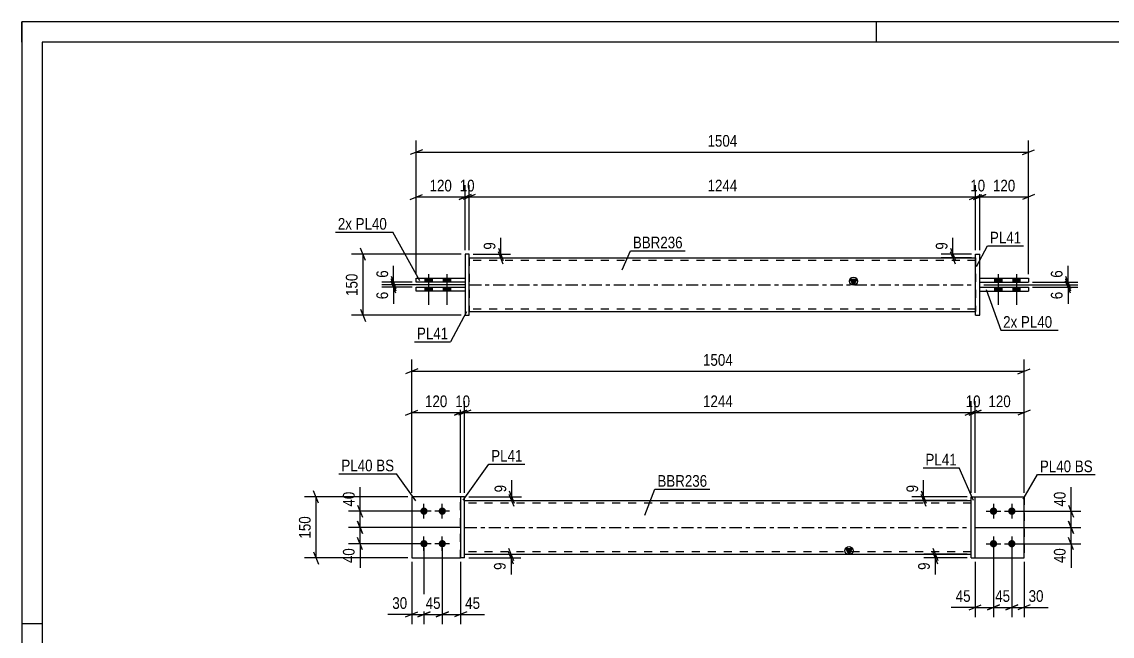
# Model space of a CAD drawing. Header units: millimetres. Extents: x 0 to 420, y 0 to 297.
# Drawn here: x 0 to 267.9, y 146 to 297 of the extents above; entities that cross this region are included whole.
import ezdxf

# ---------------------------------------------------------------- set-up
doc = ezdxf.new("R2010")
doc.units = ezdxf.units.MM
doc.linetypes.add('DXK_LINE_DOT2', pattern=[3.9198, 1.9599, -1.9599])
doc.linetypes.add('DXK_LINE_DOT3', pattern=[5.9187, 2.979, -0.9799, 0.9799, -0.9799])
doc.styles.add('Arial Narrow', font='ARIALN.TTF', dxfattribs={"height": 0.2})

# ---------------------------------------------------------------- blocks, each defined once
blk = doc.blocks.new('Unknown-581592364-1127')
at = {"color": 5, "linetype": 'Continuous'}
for p, q in [((420, 297), (0, 297)), ((0, 297), (0, 0)), ((0, 292), (0, 297)), ((210, 292), (210, 297)), ((415, 292), (5, 292)), ((5, 292), (5, 5)), ((5, 149), (0, 149))]:
    blk.add_line(p, q, dxfattribs=at)
blk = doc.blocks.new('Part-581592364-1367 - 1364')
at = {"color": 2, "linetype": 'Continuous'}
for p, q in [((233.25, 180.2), (234.25, 180.2)), ((233.25, 165.2), (233.25, 180.2)), ((234.25, 165.2), (234.25, 180.2)), ((233.25, 165.2), (233.25, 165.2)), ((233.25, 165.2), (233.25, 165.2)), ((233.25, 165.2), (234.25, 165.2)), ((233.25, 165.2), (234.25, 165.2))]:
    blk.add_line(p, q, dxfattribs=at)
at = {"color": 7, "linetype": 'DXK_LINE_DOT2'}
for p, q in [((233.25, 180.2), (234.25, 180.2)), ((234.25, 165.2), (234.25, 165.2)), ((234.25, 165.2), (234.25, 165.2))]:
    blk.add_line(p, q, dxfattribs=at)
blk = doc.blocks.new('Part-581592364-1420 - 1364')
at = {"color": 7, "linetype": 'DXK_LINE_DOT2'}
for p, q in [((107.81, 180.2), (95.81, 180.2)), ((95.81, 180.2), (95.81, 165.2)), ((107.81, 165.2), (107.81, 180.2)), ((95.81, 165.2), (107.81, 165.2))]:
    blk.add_line(p, q, dxfattribs=at)
blk = doc.blocks.new('Bolt-581592364-1378 - 1364')
at = {"linetype": 'Continuous'}
for points in [[(98.81, 175.8, -1), (98.81, 177.6, -1)], [(103.31, 175.8, -1), (103.31, 177.6, -1)], [(98.81, 167.8, -1), (98.81, 169.6, -1)], [(103.31, 167.8, -1), (103.31, 169.6, -1)]]:
    blk.add_hatch(color=1, dxfattribs=at).paths.add_polyline_path(points)
at = {"color": 1, "linetype": 'Continuous'}
for p, q in [((98.81, 174.9), (98.81, 178.5)), ((103.31, 174.9), (103.31, 178.5)), ((100.61, 176.7), (97.01, 176.7)), ((105.11, 176.7), (101.51, 176.7)), ((98.81, 166.9), (98.81, 170.5)), ((103.31, 166.9), (103.31, 170.5)), ((100.61, 168.7), (97.01, 168.7)), ((105.11, 168.7), (101.51, 168.7))]:
    blk.add_line(p, q, dxfattribs=at)
blk = doc.blocks.new('Bolt-581592364-1379 - 1364')
at = {"linetype": 'Continuous'}
for points in [[(238.75, 177.6), (238.94, 177.58), (239.12, 177.52), (239.28, 177.43), (239.42, 177.3), (239.53, 177.15), (239.61, 176.98), (239.65, 176.79), (239.65, 176.6), (239.61, 176.42), (239.53, 176.25), (239.42, 176.1), (239.28, 175.97), (239.12, 175.88), (238.94, 175.82), (238.75, 175.8), (238.56, 175.82), (238.38, 175.88), (238.22, 175.97), (238.08, 176.1), (237.97, 176.25), (237.89, 176.42), (237.86, 176.6), (237.86, 176.79), (237.89, 176.98), (237.97, 177.15), (238.08, 177.3), (238.22, 177.43), (238.38, 177.52), (238.56, 177.58)], [(243.25, 177.6), (243.44, 177.58), (243.62, 177.52), (243.78, 177.43), (243.92, 177.3), (244.03, 177.15), (244.11, 176.98), (244.15, 176.79), (244.15, 176.6), (244.11, 176.42), (244.03, 176.25), (243.92, 176.1), (243.78, 175.97), (243.62, 175.88), (243.44, 175.82), (243.25, 175.8), (243.06, 175.82), (242.88, 175.88), (242.72, 175.97), (242.58, 176.1), (242.47, 176.25), (242.39, 176.42), (242.36, 176.6), (242.36, 176.79), (242.39, 176.98), (242.47, 177.15), (242.58, 177.3), (242.72, 177.43), (242.88, 177.52), (243.06, 177.58)], [(238.75, 169.6), (238.94, 169.58), (239.12, 169.52), (239.28, 169.43), (239.42, 169.3), (239.53, 169.15), (239.61, 168.98), (239.65, 168.79), (239.65, 168.6), (239.61, 168.42), (239.53, 168.25), (239.42, 168.1), (239.28, 167.97), (239.12, 167.88), (238.94, 167.82), (238.75, 167.8), (238.56, 167.82), (238.38, 167.88), (238.22, 167.97), (238.08, 168.1), (237.97, 168.25), (237.89, 168.42), (237.86, 168.6), (237.86, 168.79), (237.89, 168.98), (237.97, 169.15), (238.08, 169.3), (238.22, 169.43), (238.38, 169.52), (238.56, 169.58)], [(243.25, 169.6), (243.44, 169.58), (243.62, 169.52), (243.78, 169.43), (243.92, 169.3), (244.03, 169.15), (244.11, 168.98), (244.15, 168.79), (244.15, 168.6), (244.11, 168.42), (244.03, 168.25), (243.92, 168.1), (243.78, 167.97), (243.62, 167.88), (243.44, 167.82), (243.25, 167.8), (243.06, 167.82), (242.88, 167.88), (242.72, 167.97), (242.58, 168.1), (242.47, 168.25), (242.39, 168.42), (242.36, 168.6), (242.36, 168.79), (242.39, 168.98), (242.47, 169.15), (242.58, 169.3), (242.72, 169.43), (242.88, 169.52), (243.06, 169.58)]]:
    blk.add_hatch(color=1, dxfattribs=at).paths.add_polyline_path(points)
at = {"color": 1, "linetype": 'Continuous'}
for p, q in [((238.75, 178.5), (238.75, 174.9)), ((243.25, 178.5), (243.25, 174.9)), ((236.95, 176.7), (240.55, 176.7)), ((241.45, 176.7), (245.05, 176.7)), ((238.75, 170.5), (238.75, 166.9)), ((243.25, 170.5), (243.25, 166.9)), ((236.95, 168.7), (240.55, 168.7)), ((241.45, 168.7), (245.05, 168.7))]:
    blk.add_line(p, q, dxfattribs=at)
blk = doc.blocks.new('Part-581592364-1405 - 1364')
at = {"color": 2, "linetype": 'Continuous'}
for p, q in [((108.81, 180.2), (107.81, 180.2)), ((107.81, 180.2), (107.81, 165.2)), ((108.81, 165.2), (108.81, 180.2)), ((108.81, 165.2), (107.81, 165.2))]:
    blk.add_line(p, q, dxfattribs=at)
blk = doc.blocks.new('Part-581592364-1425 - 1364')
at = {"color": 2, "linetype": 'Continuous'}
for p, q in [((107.81, 180.2), (95.81, 180.2)), ((95.81, 180.2), (95.81, 165.2)), ((95.81, 165.2), (107.81, 165.2))]:
    blk.add_line(p, q, dxfattribs=at)
at = {"color": 7, "linetype": 'DXK_LINE_DOT2'}
blk.add_line((107.81, 165.2), (107.81, 180.2), dxfattribs=at)
blk = doc.blocks.new('Part-581592364-1440 - 1364')
at = {"linetype": 'Continuous'}
blk.add_hatch(color=2, dxfattribs=at).paths.add_polyline_path([(203.25, 166.1), (202.45, 167.5), (204.05, 167.5)])
at = {"color": 2, "linetype": 'Continuous'}
for p, q in [((108.81, 179.3), (233.25, 179.3)), ((203.25, 166.1), (202.45, 167.5)), ((202.45, 167.5), (204.05, 167.5)), ((204.05, 167.5), (203.25, 166.1)), ((108.81, 166.1), (233.25, 166.1))]:
    blk.add_line(p, q, dxfattribs=at)
at = {"color": 7, "linetype": 'DXK_LINE_DOT2'}
for p, q in [((108.81, 166.1), (108.81, 179.3)), ((233.25, 178.7), (108.81, 178.7)), ((233.25, 166.1), (233.25, 179.3)), ((233.25, 166.7), (108.81, 166.7))]:
    blk.add_line(p, q, dxfattribs=at)
at = {"color": 7, "linetype": 'DXK_LINE_DOT3'}
blk.add_line((108.81, 172.7), (233.25, 172.7), dxfattribs=at)
at = {"color": 2, "linetype": 'Continuous'}
blk.add_circle((203.25, 167), 1, dxfattribs=at)
blk = doc.blocks.new('Part-581592364-1445 - 1364')
at = {"color": 2, "linetype": 'Continuous'}
for p, q in [((234.25, 180.2), (246.25, 180.2)), ((246.25, 180.2), (246.25, 180.2)), ((246.25, 165.2), (246.25, 180.2)), ((234.25, 165.2), (246.25, 165.2))]:
    blk.add_line(p, q, dxfattribs=at)
at = {"color": 7, "linetype": 'DXK_LINE_DOT2'}
for p, q in [((234.25, 180.2), (246.25, 180.2)), ((234.25, 165.2), (234.25, 180.2)), ((234.25, 165.2), (234.25, 165.2)), ((234.25, 165.2), (246.25, 165.2))]:
    blk.add_line(p, q, dxfattribs=at)
blk = doc.blocks.new('Part-581592364-1450 - 1364')
at = {"color": 7, "linetype": 'DXK_LINE_DOT2'}
for p, q in [((234.25, 180.2), (246.25, 180.2)), ((234.25, 165.2), (234.25, 180.2)), ((234.25, 180.2), (246.25, 180.2)), ((246.25, 180.2), (246.25, 180.2)), ((246.25, 180.2), (246.25, 165.2)), ((234.25, 165.2), (234.25, 165.2)), ((234.25, 165.2), (246.25, 165.2)), ((234.25, 165.2), (246.25, 165.2))]:
    blk.add_line(p, q, dxfattribs=at)
blk = doc.blocks.new('Part-581592364-1793 - 1767')
at = {"color": 2, "linetype": 'Continuous'}
for p, q in [((96.93, 231.75), (108.93, 231.75)), ((96.93, 230.75), (96.93, 231.75)), ((108.93, 230.75), (96.93, 230.75)), ((108.93, 231.75), (108.93, 230.75))]:
    blk.add_line(p, q, dxfattribs=at)
blk = doc.blocks.new('Part-581592364-1778 - 1767')
at = {"color": 2, "linetype": 'Continuous'}
for p, q in [((235.36, 231.75), (247.36, 231.75)), ((235.36, 230.75), (235.36, 231.75)), ((235.36, 230.75), (247.36, 230.75)), ((235.36, 230.75), (247.36, 230.75)), ((247.36, 231.75), (247.36, 230.75))]:
    blk.add_line(p, q, dxfattribs=at)
at = {"color": 7, "linetype": 'DXK_LINE_DOT2'}
for p, q in [((235.36, 231.75), (247.36, 231.75)), ((235.36, 230.75), (235.36, 230.75))]:
    blk.add_line(p, q, dxfattribs=at)
blk = doc.blocks.new('Part-581592364-1798 - 1767')
at = {"color": 2, "linetype": 'Continuous'}
for p, q in [((96.93, 233.95), (108.93, 233.95)), ((96.93, 232.95), (96.93, 233.95)), ((108.93, 233.95), (108.93, 232.95)), ((108.93, 232.95), (96.93, 232.95))]:
    blk.add_line(p, q, dxfattribs=at)
blk = doc.blocks.new('Part-581592364-1773 - 1767')
at = {"linetype": 'Continuous'}
blk.add_hatch(color=2, dxfattribs=at).paths.add_polyline_path([(204.36, 232.35), (203.56, 233.75), (205.16, 233.75)])
at = {"color": 2, "linetype": 'Continuous'}
for p, q in [((109.93, 238.95), (234.36, 238.95)), ((204.36, 232.35), (203.56, 233.75)), ((203.56, 233.75), (205.16, 233.75)), ((205.16, 233.75), (204.36, 232.35)), ((109.93, 225.75), (234.36, 225.75))]:
    blk.add_line(p, q, dxfattribs=at)
at = {"color": 7, "linetype": 'DXK_LINE_DOT2'}
for p, q in [((109.93, 238.95), (109.93, 225.75)), ((234.36, 238.95), (234.36, 225.75)), ((234.36, 238.35), (109.93, 238.35)), ((234.36, 226.35), (109.93, 226.35))]:
    blk.add_line(p, q, dxfattribs=at)
at = {"color": 7, "linetype": 'DXK_LINE_DOT3'}
blk.add_line((109.93, 232.35), (234.36, 232.35), dxfattribs=at)
at = {"color": 2, "linetype": 'Continuous'}
blk.add_circle((204.36, 233.25), 1, dxfattribs=at)
blk = doc.blocks.new('Part-581592364-1783 - 1767')
at = {"color": 2, "linetype": 'Continuous'}
for p, q in [((235.36, 233.95), (247.36, 233.95)), ((235.36, 232.95), (235.36, 233.95)), ((247.36, 233.95), (247.36, 232.95)), ((235.36, 232.95), (247.36, 232.95)), ((235.36, 232.95), (247.36, 232.95))]:
    blk.add_line(p, q, dxfattribs=at)
at = {"color": 7, "linetype": 'DXK_LINE_DOT2'}
for p, q in [((235.36, 233.95), (247.36, 233.95)), ((235.36, 232.95), (235.36, 232.95))]:
    blk.add_line(p, q, dxfattribs=at)
blk = doc.blocks.new('Part-581592364-1799 - 1767')
at = {"color": 2, "linetype": 'Continuous'}
for p, q in [((109.93, 239.85), (108.93, 239.85)), ((108.93, 239.85), (108.93, 224.85)), ((109.93, 224.85), (109.93, 239.85)), ((108.93, 224.85), (109.93, 224.85))]:
    blk.add_line(p, q, dxfattribs=at)
blk = doc.blocks.new('Part-581592364-1788 - 1767')
at = {"color": 2, "linetype": 'Continuous'}
for p, q in [((234.36, 224.85), (234.36, 239.85)), ((234.36, 239.85), (235.36, 239.85)), ((235.36, 224.85), (235.36, 239.85)), ((234.36, 224.85), (235.36, 224.85)), ((234.36, 224.85), (234.36, 224.85)), ((234.36, 224.85), (234.36, 224.85)), ((234.36, 224.85), (235.36, 224.85)), ((235.36, 224.85), (235.36, 224.85)), ((235.36, 224.85), (235.36, 224.85))]:
    blk.add_line(p, q, dxfattribs=at)
at = {"color": 7, "linetype": 'DXK_LINE_DOT2'}
for q in [(234.36, 239.85), (235.36, 239.85)]:
    blk.add_line((234.36, 239.85), q, dxfattribs=at)
blk = doc.blocks.new('Bolt-581592364-1800 - 1767')
at = {"linetype": 'Continuous'}
for points in [[(240.76, 233.95), (238.96, 233.95), (238.96, 232.95), (240.76, 232.95)], [(240.76, 233.95), (238.96, 233.95), (238.96, 232.95), (240.76, 232.95)], [(245.26, 233.95), (243.46, 233.95), (243.46, 232.95), (245.26, 232.95)], [(245.26, 233.95), (243.46, 233.95), (243.46, 232.95), (245.26, 232.95)], [(240.76, 231.75), (238.96, 231.75), (238.96, 230.75), (240.76, 230.75)], [(240.76, 231.75), (238.96, 231.75), (238.96, 230.75), (240.76, 230.75)], [(245.26, 231.75), (243.46, 231.75), (243.46, 230.75), (245.26, 230.75)], [(245.26, 231.75), (243.46, 231.75), (243.46, 230.75), (245.26, 230.75)]]:
    blk.add_hatch(color=1, dxfattribs=at).paths.add_polyline_path(points)
at = {"color": 1, "linetype": 'Continuous'}
for p, q in [((238.96, 233.95), (238.96, 232.95)), ((238.96, 233.95), (238.96, 232.95)), ((239.86, 234.95), (239.86, 227.45)), ((239.86, 234.95), (239.86, 227.45)), ((240.76, 233.95), (240.76, 232.95)), ((240.76, 233.95), (240.76, 232.95)), ((243.46, 233.95), (243.46, 232.95)), ((243.46, 233.95), (243.46, 232.95)), ((244.36, 234.95), (244.36, 227.45)), ((244.36, 234.95), (244.36, 227.45)), ((245.26, 233.95), (245.26, 232.95)), ((245.26, 233.95), (245.26, 232.95)), ((238.96, 231.75), (238.96, 230.75)), ((238.96, 231.75), (238.96, 230.75)), ((240.76, 231.75), (240.76, 230.75)), ((240.76, 231.75), (240.76, 230.75)), ((243.46, 231.75), (243.46, 230.75)), ((243.46, 231.75), (243.46, 230.75)), ((245.26, 231.75), (245.26, 230.75)), ((245.26, 231.75), (245.26, 230.75))]:
    blk.add_line(p, q, dxfattribs=at)
blk = doc.blocks.new('Bolt-581592364-1801 - 1767')
at = {"linetype": 'Continuous'}
for points in [[(99.03, 232.95), (100.83, 232.95), (100.83, 233.95), (99.03, 233.95)], [(99.03, 232.95), (100.83, 232.95), (100.83, 233.95), (99.03, 233.95)], [(103.53, 232.95), (105.33, 232.95), (105.33, 233.95), (103.53, 233.95)], [(103.53, 232.95), (105.33, 232.95), (105.33, 233.95), (103.53, 233.95)], [(99.03, 230.75), (100.83, 230.75), (100.83, 231.75), (99.03, 231.75)], [(99.03, 230.75), (100.83, 230.75), (100.83, 231.75), (99.03, 231.75)], [(103.53, 230.75), (105.33, 230.75), (105.33, 231.75), (103.53, 231.75)], [(103.53, 230.75), (105.33, 230.75), (105.33, 231.75), (103.53, 231.75)]]:
    blk.add_hatch(color=1, dxfattribs=at).paths.add_polyline_path(points)
at = {"color": 1, "linetype": 'Continuous'}
for p, q in [((99.03, 233.95), (99.03, 232.95)), ((99.03, 233.95), (99.03, 232.95)), ((99.93, 234.95), (99.93, 227.45)), ((99.93, 234.95), (99.93, 227.45)), ((100.83, 233.95), (100.83, 232.95)), ((100.83, 233.95), (100.83, 232.95)), ((103.53, 233.95), (103.53, 232.95)), ((103.53, 233.95), (103.53, 232.95)), ((104.43, 234.95), (104.43, 227.45)), ((104.43, 234.95), (104.43, 227.45)), ((105.33, 233.95), (105.33, 232.95)), ((105.33, 233.95), (105.33, 232.95)), ((99.03, 231.75), (99.03, 230.75)), ((99.03, 231.75), (99.03, 230.75)), ((100.83, 231.75), (100.83, 230.75)), ((100.83, 231.75), (100.83, 230.75)), ((103.53, 231.75), (103.53, 230.75)), ((103.53, 231.75), (103.53, 230.75)), ((105.33, 231.75), (105.33, 230.75)), ((105.33, 231.75), (105.33, 230.75))]:
    blk.add_line(p, q, dxfattribs=at)
blk = doc.blocks.new('StraightDimension-581592364-1609 - 1364')
at = {"color": 7, "linetype": 'Continuous'}
for p, q in [((82.52, 174.2), (83.72, 171.2)), ((107.81, 172.7), (80.27, 172.7)), ((83.12, 168.7), (83.12, 172.7)), ((83.72, 167.2), (82.52, 170.2)), ((97.81, 168.7), (80.27, 168.7))]:
    blk.add_line(p, q, dxfattribs=at)
at = {"color": 0}
blk.add_wipeout([(82.37, 168.17), (78.17, 168.17), (78.17, 163.32), (82.37, 163.32)], dxfattribs=at)
at = {"color": 7, "linetype": 'Continuous'}
blk.add_line((83.12, 168.7), (83.12, 162.79), dxfattribs=at)
blk.add_line((83.12, 168.7), (83.12, 162.79), dxfattribs=at)
at = {"color": 3, "style": 'Arial Narrow'}
blk.add_text('40', height=2.863, rotation=90.0002, dxfattribs=at).set_placement((81.77, 163.92))
blk = doc.blocks.new('StraightDimension-581592364-1665 - 1364')
at = {"color": 7, "linetype": 'Continuous'}
for p, q in [((238.75, 167.7), (238.75, 150.65)), ((243.25, 167.7), (243.25, 150.65)), ((237.25, 152.45), (240.25, 153.65)), ((238.75, 153.05), (243.25, 153.05)), ((244.75, 153.65), (241.75, 152.45))]:
    blk.add_line(p, q, dxfattribs=at)
at = {"color": 0}
blk.add_wipeout([(243.43, 153.8), (243.43, 158), (238.57, 158), (238.57, 153.8)], dxfattribs=at)
at = {"color": 3, "style": 'Arial Narrow'}
blk.add_text('45', height=2.863, dxfattribs=at).set_placement((239.17, 154.4))
blk = doc.blocks.new('StraightDimension-581592364-1505 - 1364')
at = {"color": 7, "linetype": 'Continuous'}
for p, q in [((233.25, 181.2), (233.25, 203.77)), ((234.25, 181.2), (234.25, 203.77)), ((231.75, 200.32), (234.75, 201.52)), ((235.75, 201.52), (232.75, 200.32)), ((233.25, 200.92), (234.25, 200.92))]:
    blk.add_line(p, q, dxfattribs=at)
at = {"color": 0}
blk.add_wipeout([(236.18, 201.67), (236.18, 205.87), (231.32, 205.87), (231.32, 201.67)], dxfattribs=at)
at = {"color": 3, "style": 'Arial Narrow'}
blk.add_text('10', height=2.863, dxfattribs=at).set_placement((231.92, 202.27))
blk = doc.blocks.new('StraightDimension-581592364-1703 - 1364')
at = {"color": 7, "linetype": 'Continuous'}
for p, q in [((257.21, 178.2), (258.41, 175.2)), ((244.25, 176.7), (260.21, 176.7)), ((258.41, 171.2), (257.21, 174.2)), ((257.81, 172.7), (257.81, 176.7)), ((234.25, 172.7), (260.21, 172.7))]:
    blk.add_line(p, q, dxfattribs=at)
at = {"color": 0}
blk.add_wipeout([(257.06, 182.08), (252.86, 182.08), (252.86, 177.22), (257.06, 177.22)], dxfattribs=at)
at = {"color": 7, "linetype": 'Continuous'}
blk.add_line((257.81, 176.7), (257.81, 182.6), dxfattribs=at)
blk.add_line((257.81, 176.7), (257.81, 182.6), dxfattribs=at)
at = {"color": 3, "style": 'Arial Narrow'}
blk.add_text('40', height=2.863, rotation=90.0002, dxfattribs=at).set_placement((256.46, 177.82))
blk = doc.blocks.new('StraightDimension-581592364-1600 - 1364')
at = {"color": 7, "linetype": 'Continuous'}
for p, q in [((109.81, 180.2), (122.77, 180.2)), ((119.77, 181.7), (120.97, 178.7)), ((120.97, 177.8), (119.77, 180.8)), ((120.37, 179.3), (120.37, 180.2)), ((109.81, 179.3), (122.77, 179.3))]:
    blk.add_line(p, q, dxfattribs=at)
at = {"color": 0}
blk.add_wipeout([(119.62, 183.75), (115.42, 183.75), (115.42, 180.72), (119.62, 180.72)], dxfattribs=at)
at = {"color": 7, "linetype": 'Continuous'}
blk.add_line((120.37, 180.2), (120.37, 184.28), dxfattribs=at)
blk.add_line((120.37, 180.2), (120.37, 184.28), dxfattribs=at)
at = {"color": 3, "style": 'Arial Narrow'}
blk.add_text('9', height=2.86, rotation=90.0002, dxfattribs=at).set_placement((119.02, 181.32))
blk = doc.blocks.new('StraightDimension-581592364-1649 - 1364')
at = {"color": 7, "linetype": 'Continuous'}
for p, q in [((238.75, 167.7), (238.75, 150.65)), ((234.25, 164.2), (234.25, 150.65)), ((232.75, 152.45), (235.75, 153.65)), ((234.25, 153.05), (238.75, 153.05)), ((240.25, 153.65), (237.25, 152.45))]:
    blk.add_line(p, q, dxfattribs=at)
at = {"color": 0}
blk.add_wipeout([(233.73, 153.8), (233.73, 158), (228.87, 158), (228.87, 153.8)], dxfattribs=at)
at = {"color": 7, "linetype": 'Continuous'}
blk.add_line((234.25, 153.05), (228.34, 153.05), dxfattribs=at)
blk.add_line((234.25, 153.05), (228.34, 153.05), dxfattribs=at)
at = {"color": 3, "style": 'Arial Narrow'}
blk.add_text('45', height=2.863, dxfattribs=at).set_placement((229.47, 154.4))
blk = doc.blocks.new('StraightDimension-581592364-1560 - 1364')
at = {"color": 7, "linetype": 'Continuous'}
for p, q in [((98.81, 167.7), (98.81, 148.92)), ((95.81, 164.2), (95.81, 148.92)), ((94.31, 150.72), (97.31, 151.92)), ((95.81, 151.32), (98.81, 151.32)), ((100.31, 151.92), (97.31, 150.72))]:
    blk.add_line(p, q, dxfattribs=at)
at = {"color": 0}
blk.add_wipeout([(95.29, 152.07), (95.29, 156.27), (90.43, 156.27), (90.43, 152.07)], dxfattribs=at)
at = {"color": 7, "linetype": 'Continuous'}
blk.add_line((95.81, 151.32), (89.91, 151.32), dxfattribs=at)
blk.add_line((95.81, 151.32), (89.91, 151.32), dxfattribs=at)
at = {"color": 3, "style": 'Arial Narrow'}
blk.add_text('30', height=2.863, dxfattribs=at).set_placement((91.03, 152.67))
blk = doc.blocks.new('StraightDimension-581592364-1570 - 1364')
at = {"color": 7, "linetype": 'Continuous'}
for p, q in [((98.81, 167.7), (98.81, 148.92)), ((103.31, 167.7), (103.31, 148.92)), ((97.31, 150.72), (100.31, 151.92)), ((98.81, 151.32), (103.31, 151.32)), ((104.81, 151.92), (101.81, 150.72))]:
    blk.add_line(p, q, dxfattribs=at)
at = {"color": 0}
blk.add_wipeout([(103.49, 152.07), (103.49, 156.27), (98.64, 156.27), (98.64, 152.07)], dxfattribs=at)
at = {"color": 3, "style": 'Arial Narrow'}
blk.add_text('45', height=2.863, dxfattribs=at).set_placement((99.24, 152.67))
blk = doc.blocks.new('StraightDimension-581592364-1452 - 1364')
at = {"color": 7, "linetype": 'Continuous'}
for p, q in [((95.81, 181.2), (95.81, 203.77)), ((107.81, 181.2), (107.81, 203.77)), ((94.31, 200.32), (97.31, 201.52)), ((109.31, 201.52), (106.31, 200.32)), ((95.81, 200.92), (107.81, 200.92))]:
    blk.add_line(p, q, dxfattribs=at)
at = {"color": 0}
blk.add_wipeout([(105.16, 201.67), (105.16, 205.87), (98.47, 205.87), (98.47, 201.67)], dxfattribs=at)
at = {"color": 3, "style": 'Arial Narrow'}
blk.add_text('120', height=2.863, dxfattribs=at).set_placement((99.07, 202.27))
blk = doc.blocks.new('StraightDimension-581592364-1730 - 1364')
at = {"color": 7, "linetype": 'Continuous'}
for p, q in [((232.25, 180.2), (218.72, 180.2)), ((220.97, 181.7), (222.17, 178.7)), ((222.17, 177.8), (220.97, 180.8)), ((221.57, 179.3), (221.57, 180.2)), ((232.25, 179.3), (218.72, 179.3))]:
    blk.add_line(p, q, dxfattribs=at)
at = {"color": 0}
blk.add_wipeout([(220.82, 183.75), (216.62, 183.75), (216.62, 180.72), (220.82, 180.72)], dxfattribs=at)
at = {"color": 7, "linetype": 'Continuous'}
blk.add_line((221.57, 180.2), (221.57, 184.28), dxfattribs=at)
blk.add_line((221.57, 180.2), (221.57, 184.28), dxfattribs=at)
at = {"color": 3, "style": 'Arial Narrow'}
blk.add_text('9', height=2.86, rotation=90.0002, dxfattribs=at).set_placement((220.22, 181.32))
blk = doc.blocks.new('StraightDimension-581592364-1479 - 1364')
at = {"color": 7, "linetype": 'Continuous'}
for p, q in [((107.81, 181.2), (107.81, 203.77)), ((108.81, 181.2), (108.81, 203.77)), ((106.31, 200.32), (109.31, 201.52)), ((110.31, 201.52), (107.31, 200.32)), ((107.81, 200.92), (108.81, 200.92))]:
    blk.add_line(p, q, dxfattribs=at)
at = {"color": 0}
blk.add_wipeout([(110.74, 201.67), (110.74, 205.87), (105.89, 205.87), (105.89, 201.67)], dxfattribs=at)
at = {"color": 3, "style": 'Arial Narrow'}
blk.add_text('10', height=2.863, dxfattribs=at).set_placement((106.49, 202.27))
blk = doc.blocks.new('StraightDimension-581592364-1577 - 1364')
at = {"color": 7, "linetype": 'Continuous'}
for p, q in [((103.31, 167.7), (103.31, 148.92)), ((107.81, 164.2), (107.81, 148.92)), ((101.81, 150.72), (104.81, 151.92)), ((103.31, 151.32), (107.81, 151.32)), ((109.31, 151.92), (106.31, 150.72))]:
    blk.add_line(p, q, dxfattribs=at)
at = {"color": 0}
blk.add_wipeout([(113.2, 152.07), (113.2, 156.27), (108.34, 156.27), (108.34, 152.07)], dxfattribs=at)
at = {"color": 7, "linetype": 'Continuous'}
blk.add_line((107.81, 151.32), (113.72, 151.32), dxfattribs=at)
blk.add_line((107.81, 151.32), (113.72, 151.32), dxfattribs=at)
at = {"color": 3, "style": 'Arial Narrow'}
blk.add_text('45', height=2.863, dxfattribs=at).set_placement((108.94, 152.67))
blk = doc.blocks.new('StraightDimension-581592364-1496 - 1364')
at = {"color": 7, "linetype": 'Continuous'}
for p, q in [((108.81, 181.2), (108.81, 203.77)), ((233.25, 181.2), (233.25, 203.77)), ((110.31, 201.52), (107.31, 200.32)), ((231.75, 200.32), (234.75, 201.52)), ((108.81, 200.92), (233.25, 200.92))]:
    blk.add_line(p, q, dxfattribs=at)
at = {"color": 0}
blk.add_wipeout([(175.29, 201.67), (175.29, 205.87), (166.78, 205.87), (166.78, 201.67)], dxfattribs=at)
at = {"color": 3, "style": 'Arial Narrow'}
blk.add_text('1244', height=2.863, dxfattribs=at).set_placement((167.38, 202.27))
blk = doc.blocks.new('StraightDimension-581592364-1523 - 1364')
at = {"color": 7, "linetype": 'Continuous'}
for p, q in [((234.25, 181.2), (234.25, 203.77)), ((246.25, 181.2), (246.25, 203.77)), ((232.75, 200.32), (235.75, 201.52)), ((247.75, 201.52), (244.75, 200.32)), ((234.25, 200.92), (246.25, 200.92))]:
    blk.add_line(p, q, dxfattribs=at)
at = {"color": 0}
blk.add_wipeout([(243.59, 201.67), (243.59, 205.87), (236.91, 205.87), (236.91, 201.67)], dxfattribs=at)
at = {"color": 3, "style": 'Arial Narrow'}
blk.add_text('120', height=2.863, dxfattribs=at).set_placement((237.51, 202.27))
blk = doc.blocks.new('StraightDimension-581592364-1546 - 1364')
at = {"color": 7, "linetype": 'Continuous'}
for p, q in [((97.31, 211.69), (94.31, 210.49)), ((95.81, 181.2), (95.81, 213.94)), ((244.75, 210.49), (247.75, 211.69)), ((246.25, 181.2), (246.25, 213.94)), ((95.81, 211.09), (246.25, 211.09))]:
    blk.add_line(p, q, dxfattribs=at)
at = {"color": 0}
blk.add_wipeout([(175.29, 211.84), (175.29, 216.04), (166.78, 216.04), (166.78, 211.84)], dxfattribs=at)
at = {"color": 3, "style": 'Arial Narrow'}
blk.add_text('1504', height=2.863, dxfattribs=at).set_placement((167.38, 212.44))
blk = doc.blocks.new('StraightDimension-581592364-1591 - 1364')
at = {"color": 7, "linetype": 'Continuous'}
for p, q in [((119.62, 167.6), (120.82, 164.6)), ((120.82, 163.7), (119.62, 166.7)), ((109.81, 166.1), (122.62, 166.1)), ((109.81, 165.2), (122.62, 165.2)), ((120.22, 165.2), (120.22, 166.1))]:
    blk.add_line(p, q, dxfattribs=at)
at = {"color": 0}
blk.add_wipeout([(119.47, 164.67), (115.27, 164.67), (115.27, 161.65), (119.47, 161.65)], dxfattribs=at)
at = {"color": 7, "linetype": 'Continuous'}
blk.add_line((120.22, 165.2), (120.22, 161.12), dxfattribs=at)
blk.add_line((120.22, 165.2), (120.22, 161.12), dxfattribs=at)
at = {"color": 3, "style": 'Arial Narrow'}
blk.add_text('9', height=2.86, rotation=90.0002, dxfattribs=at).set_placement((118.87, 162.25))
blk = doc.blocks.new('StraightDimension-581592364-1626 - 1364')
at = {"color": 7, "linetype": 'Continuous'}
for p, q in [((82.52, 178.2), (83.72, 175.2)), ((97.81, 176.7), (80.27, 176.7)), ((83.72, 171.2), (82.52, 174.2)), ((83.12, 172.7), (83.12, 176.7)), ((107.81, 172.7), (80.27, 172.7))]:
    blk.add_line(p, q, dxfattribs=at)
at = {"color": 0}
blk.add_wipeout([(82.37, 182.08), (78.17, 182.08), (78.17, 177.22), (82.37, 177.22)], dxfattribs=at)
at = {"color": 7, "linetype": 'Continuous'}
blk.add_line((83.12, 176.7), (83.12, 182.6), dxfattribs=at)
blk.add_line((83.12, 176.7), (83.12, 182.6), dxfattribs=at)
at = {"color": 3, "style": 'Arial Narrow'}
blk.add_text('40', height=2.863, rotation=90.0002, dxfattribs=at).set_placement((81.77, 177.82))
blk = doc.blocks.new('StraightDimension-581592364-1640 - 1364')
at = {"color": 7, "linetype": 'Continuous'}
for p, q in [((223.85, 167.6), (225.05, 164.6)), ((225.05, 163.7), (223.85, 166.7)), ((232.25, 166.1), (221.6, 166.1)), ((232.25, 165.2), (221.6, 165.2)), ((224.45, 165.2), (224.45, 166.1))]:
    blk.add_line(p, q, dxfattribs=at)
at = {"color": 0}
blk.add_wipeout([(223.7, 164.67), (219.5, 164.67), (219.5, 161.65), (223.7, 161.65)], dxfattribs=at)
at = {"color": 7, "linetype": 'Continuous'}
blk.add_line((224.45, 165.2), (224.45, 161.12), dxfattribs=at)
blk.add_line((224.45, 165.2), (224.45, 161.12), dxfattribs=at)
at = {"color": 3, "style": 'Arial Narrow'}
blk.add_text('9', height=2.86, rotation=90.0002, dxfattribs=at).set_placement((223.1, 162.25))
blk = doc.blocks.new('StraightDimension-581592364-1675 - 1364')
at = {"color": 7, "linetype": 'Continuous'}
for p, q in [((243.25, 167.7), (243.25, 150.65)), ((246.25, 164.2), (246.25, 150.65)), ((241.75, 152.45), (244.75, 153.65)), ((243.25, 153.05), (246.25, 153.05)), ((247.75, 153.65), (244.75, 152.45))]:
    blk.add_line(p, q, dxfattribs=at)
at = {"color": 0}
blk.add_wipeout([(251.63, 153.8), (251.63, 158), (246.78, 158), (246.78, 153.8)], dxfattribs=at)
at = {"color": 7, "linetype": 'Continuous'}
blk.add_line((246.25, 153.05), (252.16, 153.05), dxfattribs=at)
blk.add_line((246.25, 153.05), (252.16, 153.05), dxfattribs=at)
at = {"color": 3, "style": 'Arial Narrow'}
blk.add_text('30', height=2.863, dxfattribs=at).set_placement((247.38, 154.4))
blk = doc.blocks.new('StraightDimension-581592364-1689 - 1364')
at = {"color": 7, "linetype": 'Continuous'}
for p, q in [((94.81, 180.2), (69.46, 180.2)), ((72.91, 178.7), (71.71, 181.7)), ((72.31, 165.2), (72.31, 180.2)), ((71.71, 166.7), (72.91, 163.7)), ((94.81, 165.2), (69.46, 165.2))]:
    blk.add_line(p, q, dxfattribs=at)
at = {"color": 0}
blk.add_wipeout([(71.56, 176.04), (67.36, 176.04), (67.36, 169.36), (71.56, 169.36)], dxfattribs=at)
at = {"color": 3, "style": 'Arial Narrow'}
blk.add_text('150', height=2.863, rotation=90.0002, dxfattribs=at).set_placement((70.96, 169.96))
blk = doc.blocks.new('StraightDimension-581592364-1716 - 1364')
at = {"color": 7, "linetype": 'Continuous'}
for p, q in [((257.21, 174.2), (258.41, 171.2)), ((234.25, 172.7), (260.21, 172.7)), ((257.81, 168.7), (257.81, 172.7)), ((258.41, 167.2), (257.21, 170.2)), ((244.25, 168.7), (260.21, 168.7))]:
    blk.add_line(p, q, dxfattribs=at)
at = {"color": 0}
blk.add_wipeout([(257.06, 168.17), (252.86, 168.17), (252.86, 163.32), (257.06, 163.32)], dxfattribs=at)
at = {"color": 7, "linetype": 'Continuous'}
blk.add_line((257.81, 168.7), (257.81, 162.79), dxfattribs=at)
blk.add_line((257.81, 168.7), (257.81, 162.79), dxfattribs=at)
at = {"color": 3, "style": 'Arial Narrow'}
blk.add_text('40', height=2.863, rotation=90.0002, dxfattribs=at).set_placement((256.46, 163.92))
blk = doc.blocks.new('StraightDimension-581592364-1890 - 1767')
at = {"color": 7, "linetype": 'Continuous'}
for p, q in [((233.86, 253.35), (236.86, 254.55)), ((235.36, 240.85), (235.36, 256.8)), ((248.86, 254.55), (245.86, 253.35)), ((247.36, 234.95), (247.36, 256.8)), ((235.36, 253.95), (247.36, 253.95))]:
    blk.add_line(p, q, dxfattribs=at)
at = {"color": 0}
blk.add_wipeout([(244.71, 254.7), (244.71, 258.9), (238.02, 258.9), (238.02, 254.7)], dxfattribs=at)
at = {"color": 3, "style": 'Arial Narrow'}
blk.add_text('120', height=2.863, dxfattribs=at).set_placement((238.62, 255.3))
blk = doc.blocks.new('StraightDimension-581592364-1851 - 1767')
at = {"color": 7, "linetype": 'Continuous'}
for p, q in [((90.74, 234.45), (91.94, 231.45)), ((91.94, 230.85), (90.74, 233.85)), ((95.93, 232.95), (88.49, 232.95)), ((108.93, 232.35), (88.49, 232.35)), ((91.34, 232.35), (91.34, 232.95))]:
    blk.add_line(p, q, dxfattribs=at)
at = {"color": 0}
blk.add_wipeout([(90.59, 236.51), (86.39, 236.51), (86.39, 233.48), (90.59, 233.48)], dxfattribs=at)
at = {"color": 7, "linetype": 'Continuous'}
blk.add_line((91.34, 232.95), (91.34, 237.03), dxfattribs=at)
blk.add_line((91.34, 232.95), (91.34, 237.03), dxfattribs=at)
at = {"color": 3, "style": 'Arial Narrow'}
blk.add_text('6', height=2.86, rotation=90.0002, dxfattribs=at).set_placement((89.99, 234.08))
blk = doc.blocks.new('StraightDimension-581592364-1930 - 1767')
at = {"color": 7, "linetype": 'Continuous'}
for p, q in [((107.43, 253.35), (110.43, 254.55)), ((111.43, 254.55), (108.43, 253.35)), ((108.93, 240.85), (108.93, 256.8)), ((109.93, 240.85), (109.93, 256.8)), ((108.93, 253.95), (109.93, 253.95))]:
    blk.add_line(p, q, dxfattribs=at)
at = {"color": 0}
blk.add_wipeout([(111.86, 254.7), (111.86, 258.9), (107, 258.9), (107, 254.7)], dxfattribs=at)
at = {"color": 3, "style": 'Arial Narrow'}
blk.add_text('10', height=2.863, dxfattribs=at).set_placement((107.6, 255.3))
blk = doc.blocks.new('StraightDimension-581592364-1941 - 1767')
at = {"color": 7, "linetype": 'Continuous'}
for p, q in [((98.43, 265.55), (95.43, 264.35)), ((96.93, 234.95), (96.93, 267.8)), ((245.86, 264.35), (248.86, 265.55)), ((247.36, 234.95), (247.36, 267.8)), ((96.93, 264.95), (247.36, 264.95))]:
    blk.add_line(p, q, dxfattribs=at)
at = {"color": 0}
blk.add_wipeout([(176.4, 265.7), (176.4, 269.9), (167.89, 269.9), (167.89, 265.7)], dxfattribs=at)
at = {"color": 3, "style": 'Arial Narrow'}
blk.add_text('1504', height=2.863, dxfattribs=at).set_placement((168.49, 266.3))
blk = doc.blocks.new('StraightDimension-581592364-1805 - 1767')
at = {"color": 7, "linetype": 'Continuous'}
for p, q in [((228.18, 241.35), (229.38, 238.35)), ((233.36, 239.85), (225.93, 239.85)), ((233.36, 238.95), (225.93, 238.95)), ((229.38, 237.45), (228.18, 240.45)), ((228.78, 238.95), (228.78, 239.85))]:
    blk.add_line(p, q, dxfattribs=at)
at = {"color": 0}
blk.add_wipeout([(228.03, 243.41), (223.83, 243.41), (223.83, 240.38), (228.03, 240.38)], dxfattribs=at)
at = {"color": 7, "linetype": 'Continuous'}
blk.add_line((228.78, 239.85), (228.78, 243.93), dxfattribs=at)
blk.add_line((228.78, 239.85), (228.78, 243.93), dxfattribs=at)
at = {"color": 3, "style": 'Arial Narrow'}
blk.add_text('9', height=2.86, rotation=90.0002, dxfattribs=at).set_placement((227.43, 240.98))
blk = doc.blocks.new('StraightDimension-581592364-1816 - 1767')
at = {"color": 7, "linetype": 'Continuous'}
for p, q in [((256.46, 234.45), (257.66, 231.45)), ((257.66, 230.85), (256.46, 233.85)), ((236.36, 232.35), (259.46, 232.35)), ((248.36, 232.95), (259.46, 232.95)), ((257.06, 232.35), (257.06, 232.95))]:
    blk.add_line(p, q, dxfattribs=at)
at = {"color": 0}
blk.add_wipeout([(256.31, 236.5), (252.11, 236.5), (252.11, 233.48), (256.31, 233.48)], dxfattribs=at)
at = {"color": 7, "linetype": 'Continuous'}
blk.add_line((257.06, 232.95), (257.06, 237.03), dxfattribs=at)
blk.add_line((257.06, 232.95), (257.06, 237.03), dxfattribs=at)
at = {"color": 3, "style": 'Arial Narrow'}
blk.add_text('6', height=2.86, rotation=90.0002, dxfattribs=at).set_placement((255.71, 234.08))
blk = doc.blocks.new('StraightDimension-581592364-1825 - 1767')
at = {"color": 7, "linetype": 'Continuous'}
for p, q in [((256.46, 233.85), (257.66, 230.85)), ((257.66, 230.25), (256.46, 233.25)), ((236.36, 232.35), (259.46, 232.35)), ((248.36, 231.75), (259.46, 231.75)), ((257.06, 231.75), (257.06, 232.35))]:
    blk.add_line(p, q, dxfattribs=at)
at = {"color": 0}
blk.add_wipeout([(256.31, 231.23), (252.11, 231.23), (252.11, 228.2), (256.31, 228.2)], dxfattribs=at)
at = {"color": 7, "linetype": 'Continuous'}
blk.add_line((257.06, 231.75), (257.06, 227.67), dxfattribs=at)
blk.add_line((257.06, 231.75), (257.06, 227.67), dxfattribs=at)
at = {"color": 3, "style": 'Arial Narrow'}
blk.add_text('6', height=2.86, rotation=90.0002, dxfattribs=at).set_placement((255.71, 228.8))
blk = doc.blocks.new('StraightDimension-581592364-1835 - 1767')
at = {"color": 7, "linetype": 'Continuous'}
for p, q in [((90.74, 233.85), (91.94, 230.85)), ((91.94, 230.25), (90.74, 233.25)), ((108.93, 232.35), (88.49, 232.35)), ((95.93, 231.75), (88.49, 231.75)), ((91.34, 231.75), (91.34, 232.35))]:
    blk.add_line(p, q, dxfattribs=at)
at = {"color": 0}
blk.add_wipeout([(90.59, 231.23), (86.39, 231.23), (86.39, 228.2), (90.59, 228.2)], dxfattribs=at)
at = {"color": 7, "linetype": 'Continuous'}
blk.add_line((91.34, 231.75), (91.34, 227.68), dxfattribs=at)
blk.add_line((91.34, 231.75), (91.34, 227.68), dxfattribs=at)
at = {"color": 3, "style": 'Arial Narrow'}
blk.add_text('6', height=2.86, rotation=90.0002, dxfattribs=at).set_placement((89.99, 228.8))
blk = doc.blocks.new('StraightDimension-581592364-1868 - 1767')
at = {"color": 7, "linetype": 'Continuous'}
for p, q in [((117.11, 241.35), (118.31, 238.35)), ((110.93, 239.85), (120.11, 239.85)), ((110.93, 238.95), (120.11, 238.95)), ((118.31, 237.45), (117.11, 240.45)), ((117.71, 238.95), (117.71, 239.85))]:
    blk.add_line(p, q, dxfattribs=at)
at = {"color": 0}
blk.add_wipeout([(116.96, 243.41), (112.76, 243.41), (112.76, 240.38), (116.96, 240.38)], dxfattribs=at)
at = {"color": 7, "linetype": 'Continuous'}
blk.add_line((117.71, 239.85), (117.71, 243.93), dxfattribs=at)
blk.add_line((117.71, 239.85), (117.71, 243.93), dxfattribs=at)
at = {"color": 3, "style": 'Arial Narrow'}
blk.add_text('9', height=2.86, rotation=90.0002, dxfattribs=at).set_placement((116.36, 240.98))
blk = doc.blocks.new('StraightDimension-581592364-1879 - 1767')
at = {"color": 7, "linetype": 'Continuous'}
for p, q in [((84.44, 238.35), (83.24, 241.35)), ((107.93, 239.85), (80.99, 239.85)), ((83.84, 224.85), (83.84, 239.85)), ((83.24, 226.35), (84.44, 223.35)), ((107.93, 224.85), (80.99, 224.85))]:
    blk.add_line(p, q, dxfattribs=at)
at = {"color": 0}
blk.add_wipeout([(83.09, 235.7), (78.89, 235.7), (78.89, 229.01), (83.09, 229.01)], dxfattribs=at)
at = {"color": 3, "style": 'Arial Narrow'}
blk.add_text('150', height=2.863, rotation=90.0002, dxfattribs=at).set_placement((82.49, 229.61))
blk = doc.blocks.new('StraightDimension-581592364-1900 - 1767')
at = {"color": 7, "linetype": 'Continuous'}
for p, q in [((232.86, 253.35), (235.86, 254.55)), ((236.86, 254.55), (233.86, 253.35)), ((234.36, 240.85), (234.36, 256.8)), ((235.36, 240.85), (235.36, 256.8)), ((234.36, 253.95), (235.36, 253.95))]:
    blk.add_line(p, q, dxfattribs=at)
at = {"color": 0}
blk.add_wipeout([(237.29, 254.7), (237.29, 258.9), (232.44, 258.9), (232.44, 254.7)], dxfattribs=at)
at = {"color": 3, "style": 'Arial Narrow'}
blk.add_text('10', height=2.863, dxfattribs=at).set_placement((233.04, 255.3))
blk = doc.blocks.new('StraightDimension-581592364-1910 - 1767')
at = {"color": 7, "linetype": 'Continuous'}
for p, q in [((111.43, 254.55), (108.43, 253.35)), ((109.93, 240.85), (109.93, 256.8)), ((232.86, 253.35), (235.86, 254.55)), ((234.36, 240.85), (234.36, 256.8)), ((109.93, 253.95), (234.36, 253.95))]:
    blk.add_line(p, q, dxfattribs=at)
at = {"color": 0}
blk.add_wipeout([(176.4, 254.7), (176.4, 258.9), (167.89, 258.9), (167.89, 254.7)], dxfattribs=at)
at = {"color": 3, "style": 'Arial Narrow'}
blk.add_text('1244', height=2.863, dxfattribs=at).set_placement((168.49, 255.3))
blk = doc.blocks.new('StraightDimension-581592364-1920 - 1767')
at = {"color": 7, "linetype": 'Continuous'}
for p, q in [((95.43, 253.35), (98.43, 254.55)), ((96.93, 234.95), (96.93, 256.8)), ((110.43, 254.55), (107.43, 253.35)), ((108.93, 240.85), (108.93, 256.8)), ((96.93, 253.95), (108.93, 253.95))]:
    blk.add_line(p, q, dxfattribs=at)
at = {"color": 0}
blk.add_wipeout([(106.27, 254.7), (106.27, 258.9), (99.59, 258.9), (99.59, 254.7)], dxfattribs=at)
at = {"color": 3, "style": 'Arial Narrow'}
blk.add_text('120', height=2.863, dxfattribs=at).set_placement((100.19, 255.3))
blk = doc.blocks.new('Mark-581592364-1400 - 1364')
at = {"color": 0}
blk.add_wipeout([(123.02, 188.85), (123.02, 191.85), (115.34, 191.85), (115.34, 188.85)], dxfattribs=at)
blk.add_wipeout([(123.02, 188.85), (123.02, 191.85), (115.34, 191.85), (115.34, 188.85)], dxfattribs=at)
at = {"color": 30, "linetype": 'Continuous'}
for p, q in [((108.46, 179.39), (114.74, 188.25)), ((114.74, 188.25), (123.62, 188.25))]:
    blk.add_line(p, q, dxfattribs=at)
at = {"color": 3, "style": 'Arial Narrow'}
blk.add_text('PL41', height=2.863, dxfattribs=at).set_placement((115.34, 188.85))
blk = doc.blocks.new('Mark-581592364-1436 - 1364')
at = {"color": 0}
blk.add_wipeout([(168.42, 182.7), (168.42, 185.7), (156.17, 185.7), (156.17, 182.7)], dxfattribs=at)
blk.add_wipeout([(168.42, 182.7), (168.42, 185.7), (156.17, 185.7), (156.17, 182.7)], dxfattribs=at)
at = {"color": 30, "linetype": 'Continuous'}
for p, q in [((153.06, 175.75), (155.57, 182.1)), ((155.57, 182.1), (169.02, 182.1))]:
    blk.add_line(p, q, dxfattribs=at)
at = {"color": 3, "style": 'Arial Narrow'}
blk.add_text('BBR236', height=2.863, dxfattribs=at).set_placement((156.17, 182.7))
blk = doc.blocks.new('MarkSet-581592364-1752 - 1364')
at = {"color": 0}
blk.add_wipeout([(257.83, 186.28), (257.83, 189.28), (250.15, 189.28), (250.15, 186.28)], dxfattribs=at)
blk.add_wipeout([(257.83, 186.28), (257.83, 189.28), (250.15, 189.28), (250.15, 186.28)], dxfattribs=at)
at = {"color": 30, "linetype": 'Continuous'}
blk.add_line((246.05, 179.62), (249.55, 185.68), dxfattribs=at)
at = {"color": 0}
blk.add_wipeout([(263.11, 186.28), (263.11, 189.28), (258.73, 189.28), (258.73, 186.28)], dxfattribs=at)
blk.add_wipeout([(263.11, 186.28), (263.11, 189.28), (258.73, 189.28), (258.73, 186.28)], dxfattribs=at)
at = {"color": 30, "linetype": 'Continuous'}
blk.add_line((249.55, 185.68), (263.71, 185.68), dxfattribs=at)
at = {"color": 3, "style": 'Arial Narrow'}
for s, p in [('PL40', (250.15, 186.28)), ('BS', (258.73, 186.28))]:
    blk.add_text(s, height=2.863, dxfattribs=at).set_placement(p)
blk = doc.blocks.new('MarkSet-581592364-1758 - 1364')
at = {"color": 0}
blk.add_wipeout([(86.19, 186.49), (86.19, 189.49), (78.52, 189.49), (78.52, 186.49)], dxfattribs=at)
blk.add_wipeout([(86.19, 186.49), (86.19, 189.49), (78.52, 189.49), (78.52, 186.49)], dxfattribs=at)
blk.add_wipeout([(91.48, 186.49), (91.48, 189.49), (87.09, 189.49), (87.09, 186.49)], dxfattribs=at)
blk.add_wipeout([(91.48, 186.49), (91.48, 189.49), (87.09, 189.49), (87.09, 186.49)], dxfattribs=at)
at = {"color": 30, "linetype": 'Continuous'}
for p in [(77.92, 185.89), (96.85, 179.26)]:
    blk.add_line(p, (92.08, 185.89), dxfattribs=at)
at = {"color": 3, "style": 'Arial Narrow'}
for s, p in [('PL40', (78.52, 186.49)), ('BS', (87.09, 186.49))]:
    blk.add_text(s, height=2.863, dxfattribs=at).set_placement(p)
blk = doc.blocks.new('Mark-581592364-2710 - 1364')
at = {"color": 0}
blk.add_wipeout([(229.72, 187.93), (229.72, 190.93), (222.04, 190.93), (222.04, 187.93)], dxfattribs=at)
blk.add_wipeout([(229.72, 187.93), (229.72, 190.93), (222.04, 190.93), (222.04, 187.93)], dxfattribs=at)
at = {"color": 30, "linetype": 'Continuous'}
for p in [(221.44, 187.33), (233.84, 179.35)]:
    blk.add_line(p, (230.32, 187.33), dxfattribs=at)
at = {"color": 3, "style": 'Arial Narrow'}
blk.add_text('PL41', height=2.863, dxfattribs=at).set_placement((222.04, 187.93))
blk = doc.blocks.new('Mark-581592364-1769 - 1767')
at = {"color": 0}
blk.add_wipeout([(162.38, 241.31), (162.38, 244.31), (150.14, 244.31), (150.14, 241.31)], dxfattribs=at)
blk.add_wipeout([(162.38, 241.31), (162.38, 244.31), (150.14, 244.31), (150.14, 241.31)], dxfattribs=at)
at = {"color": 30, "linetype": 'Continuous'}
for p, q in [((147.53, 236.05), (149.54, 240.71)), ((149.54, 240.71), (162.98, 240.71))]:
    blk.add_line(p, q, dxfattribs=at)
at = {"color": 3, "style": 'Arial Narrow'}
blk.add_text('BBR236', height=2.863, dxfattribs=at).set_placement((150.14, 241.31))
blk = doc.blocks.new('Mark-581592364-1784 - 1767')
at = {"color": 0}
blk.add_wipeout([(245.56, 242.51), (245.56, 245.51), (237.88, 245.51), (237.88, 242.51)], dxfattribs=at)
blk.add_wipeout([(245.56, 242.51), (245.56, 245.51), (237.88, 245.51), (237.88, 242.51)], dxfattribs=at)
at = {"color": 30, "linetype": 'Continuous'}
for p, q in [((234.59, 236.83), (237.28, 241.91)), ((237.28, 241.91), (246.16, 241.91))]:
    blk.add_line(p, q, dxfattribs=at)
at = {"color": 3, "style": 'Arial Narrow'}
blk.add_text('PL41', height=2.863, dxfattribs=at).set_placement((237.88, 242.51))
blk = doc.blocks.new('MarkSet-581592364-1979 - 1767')
at = {"color": 30, "linetype": 'Continuous'}
blk.add_line((97.78, 233.34), (91.2, 245.3), dxfattribs=at)
at = {"color": 0}
blk.add_wipeout([(81.12, 245.9), (81.12, 248.9), (77.65, 248.9), (77.65, 245.9)], dxfattribs=at)
blk.add_wipeout([(81.12, 245.9), (81.12, 248.9), (77.65, 248.9), (77.65, 245.9)], dxfattribs=at)
blk.add_wipeout([(89.7, 245.9), (89.7, 248.9), (82.02, 248.9), (82.02, 245.9)], dxfattribs=at)
blk.add_wipeout([(89.7, 245.9), (89.7, 248.9), (82.02, 248.9), (82.02, 245.9)], dxfattribs=at)
at = {"color": 30, "linetype": 'Continuous'}
blk.add_line((77.05, 245.3), (91.2, 245.3), dxfattribs=at)
at = {"color": 3, "style": 'Arial Narrow'}
for s, p in [('2x', (77.65, 245.9)), ('PL40', (82.02, 245.9))]:
    blk.add_text(s, height=2.863, dxfattribs=at).set_placement(p)
blk = doc.blocks.new('MarkSet-581592364-1973 - 1767')
at = {"color": 0}
blk.add_wipeout([(244.59, 221.78), (244.59, 224.78), (241.12, 224.78), (241.12, 221.78)], dxfattribs=at)
blk.add_wipeout([(244.59, 221.78), (244.59, 224.78), (241.12, 224.78), (241.12, 221.78)], dxfattribs=at)
at = {"color": 30, "linetype": 'Continuous'}
blk.add_line((236.98, 231.2), (240.52, 221.18), dxfattribs=at)
at = {"color": 0}
blk.add_wipeout([(253.16, 221.78), (253.16, 224.78), (245.49, 224.78), (245.49, 221.78)], dxfattribs=at)
blk.add_wipeout([(253.16, 221.78), (253.16, 224.78), (245.49, 224.78), (245.49, 221.78)], dxfattribs=at)
at = {"color": 30, "linetype": 'Continuous'}
blk.add_line((240.52, 221.18), (254.66, 221.18), dxfattribs=at)
at = {"color": 3, "style": 'Arial Narrow'}
for s, p in [('2x', (241.12, 221.78)), ('PL40', (245.49, 221.78))]:
    blk.add_text(s, height=2.863, dxfattribs=at).set_placement(p)
blk = doc.blocks.new('Mark-581592364-2719 - 1767')
at = {"color": 0}
blk.add_wipeout([(104.77, 218.96), (104.77, 221.96), (97.09, 221.96), (97.09, 218.96)], dxfattribs=at)
blk.add_wipeout([(104.77, 218.96), (104.77, 221.96), (97.09, 221.96), (97.09, 218.96)], dxfattribs=at)
at = {"color": 30, "linetype": 'Continuous'}
for p in [(109.29, 225.72), (96.49, 218.36)]:
    blk.add_line(p, (105.37, 218.36), dxfattribs=at)
at = {"color": 3, "style": 'Arial Narrow'}
blk.add_text('PL41', height=2.863, dxfattribs=at).set_placement((97.09, 218.96))

msp = doc.modelspace()

# ---------------------------------------------------------------- block references
for name in ['Unknown-581592364-1127', 'Part-581592364-1799 - 1767', 'Part-581592364-1773 - 1767', 'Part-581592364-1788 - 1767', 'Part-581592364-1798 - 1767', 'Bolt-581592364-1801 - 1767', 'Part-581592364-1783 - 1767', 'Bolt-581592364-1800 - 1767', 'Part-581592364-1793 - 1767', 'Part-581592364-1778 - 1767', 'Part-581592364-1420 - 1364', 'Part-581592364-1425 - 1364', 'Part-581592364-1405 - 1364', 'Part-581592364-1367 - 1364', 'Part-581592364-1445 - 1364', 'Part-581592364-1450 - 1364', 'Bolt-581592364-1378 - 1364', 'Part-581592364-1440 - 1364', 'Bolt-581592364-1379 - 1364']:
    msp.add_blockref(name, (0, 0))

# ---------------------------------------------------------------- next in the draw order: block references
for name in ['StraightDimension-581592364-1930 - 1767', 'StraightDimension-581592364-1890 - 1767', 'StraightDimension-581592364-1851 - 1767', 'StraightDimension-581592364-1505 - 1364', 'StraightDimension-581592364-1600 - 1364', 'StraightDimension-581592364-1609 - 1364', 'StraightDimension-581592364-1665 - 1364']:
    msp.add_blockref(name, (0, 0))

# ---------------------------------------------------------------- next in the draw order: block references
for name in ['StraightDimension-581592364-1941 - 1767', 'StraightDimension-581592364-1452 - 1364', 'StraightDimension-581592364-1730 - 1364', 'StraightDimension-581592364-1703 - 1364', 'StraightDimension-581592364-1560 - 1364', 'StraightDimension-581592364-1649 - 1364', 'StraightDimension-581592364-1675 - 1364']:
    msp.add_blockref(name, (0, 0))

# ---------------------------------------------------------------- next in the draw order: block references
for name in ['StraightDimension-581592364-1868 - 1767', 'StraightDimension-581592364-1805 - 1767', 'StraightDimension-581592364-1816 - 1767', 'StraightDimension-581592364-1835 - 1767', 'StraightDimension-581592364-1479 - 1364', 'StraightDimension-581592364-1716 - 1364', 'StraightDimension-581592364-1570 - 1364', 'StraightDimension-581592364-1640 - 1364']:
    msp.add_blockref(name, (0, 0))

# ---------------------------------------------------------------- next in the draw order: block references
for name in ['StraightDimension-581592364-1900 - 1767', 'StraightDimension-581592364-1879 - 1767', 'StraightDimension-581592364-1825 - 1767', 'StraightDimension-581592364-1496 - 1364', 'StraightDimension-581592364-1577 - 1364']:
    msp.add_blockref(name, (0, 0))

# ---------------------------------------------------------------- next in the draw order: block references
for name in ['StraightDimension-581592364-1910 - 1767', 'MarkSet-581592364-1973 - 1767', 'Mark-581592364-2719 - 1767', 'StraightDimension-581592364-1523 - 1364', 'StraightDimension-581592364-1591 - 1364']:
    msp.add_blockref(name, (0, 0))

# ---------------------------------------------------------------- next in the draw order: block references
for name in ['StraightDimension-581592364-1920 - 1767', 'Mark-581592364-1769 - 1767', 'Mark-581592364-1784 - 1767', 'StraightDimension-581592364-1546 - 1364']:
    msp.add_blockref(name, (0, 0))

# ---------------------------------------------------------------- next in the draw order: block references
for name in ['MarkSet-581592364-1979 - 1767', 'Mark-581592364-2710 - 1364', 'MarkSet-581592364-1752 - 1364', 'Mark-581592364-1436 - 1364', 'StraightDimension-581592364-1626 - 1364']:
    msp.add_blockref(name, (0, 0))

# ---------------------------------------------------------------- next in the draw order: block references
for name in ['Mark-581592364-1400 - 1364', 'StraightDimension-581592364-1689 - 1364']:
    msp.add_blockref(name, (0, 0))

# ---------------------------------------------------------------- next in the draw order: block references
msp.add_blockref('MarkSet-581592364-1758 - 1364', (0, 0))

doc.saveas('drawing.dxf')
